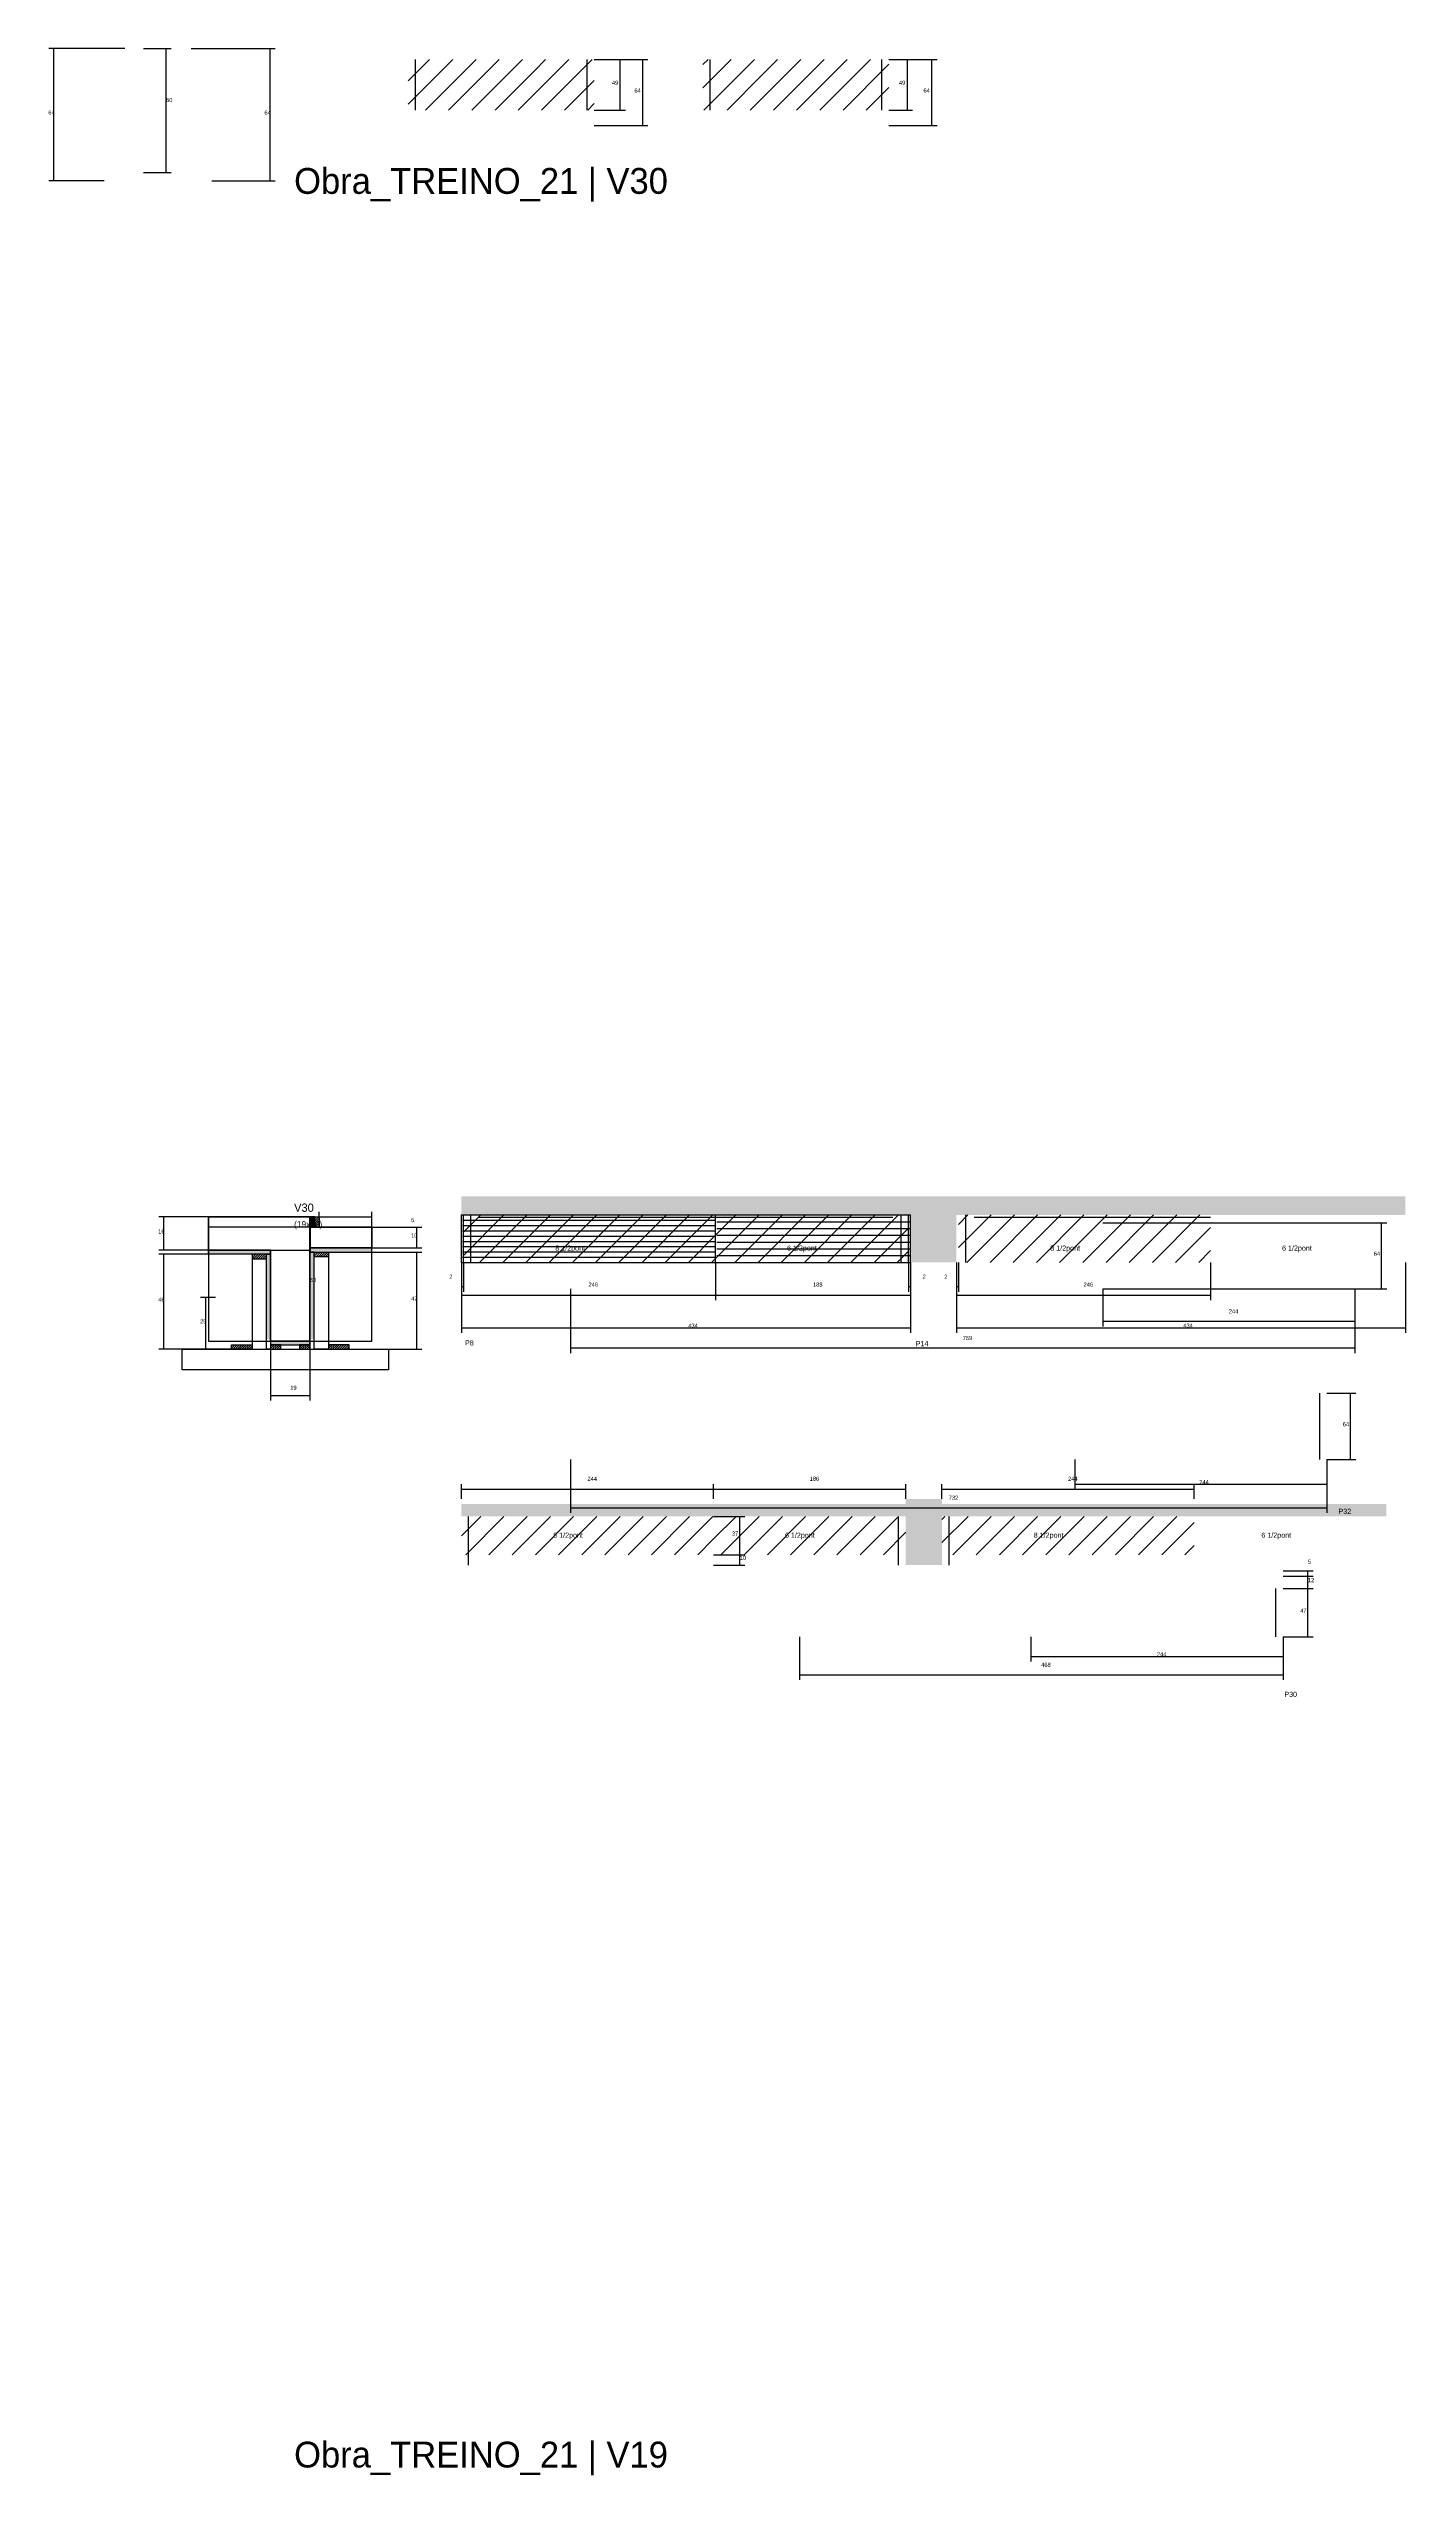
# Model space of a CAD drawing. Header units: metres. Extents: x -2848 to 22762, y -49062 to 1016.
# Drawn here: x 12562 to 13875, y -29818 to -27469 of the extents above; entities that cross this region are included whole.
import ezdxf

# ---------------------------------------------------------------- set-up
doc = ezdxf.new("R2010")
doc.units = ezdxf.units.M
for name, color, linetype in [('CONCRETO', 251, 'Continuous'), ('COTA', 4, 'Continuous'), ('Cota Seção (2x)', 4, 'Continuous'), ('Hachura', 253, 'Continuous'), ('LABEL_ID', 3, 'Continuous'), ('Madeira', 126, 'Continuous'), ('NOMENCLATURA', 7, 'Continuous'), ('Painéis', 200, 'Continuous'), ('SARR_2.2x7', 40, 'Continuous'), ('Texto Seção', 7, 'Continuous')]:
    doc.layers.add(name, color=color, linetype=linetype)

msp = doc.modelspace()

# ---------------------------------------------------------------- hatches: boundary and pattern name
at = {"layer": 'COTA'}
h = msp.add_hatch(dxfattribs=at)
h.set_pattern_fill('AR-CONC', scale=0.03)
h.paths.add_polyline_path([(13440.9, -28644), (13440.9, -28598), (13875.4, -28598), (13875.4, -28580), (12961.9, -28580), (12961.9, -28598), (13396.4, -28598), (13396.4, -28644)])
h = msp.add_hatch(dxfattribs=at)
h.set_pattern_fill('AR-CONC', scale=0.03)
h.paths.add_polyline_path([(13391.9, -28936.8), (13426.9, -28936.8), (13426.9, -28889.8), (13856.9, -28889.8), (13856.9, -28877.8), (13426.9, -28877.8), (13426.9, -28872.8), (13391.9, -28872.8), (13391.9, -28877.8), (12961.9, -28877.8), (12961.9, -28889.8), (13391.9, -28889.8)])
at = {"layer": 'Hachura'}
h = msp.add_hatch(dxfattribs=at)
h.set_pattern_fill('ANSI31', scale=5)
h.paths.add_polyline_path([(12910.5, -27480), (12910.5, -27529), (13032.5, -27529), (13032.5, -27480)])
h = msp.add_hatch(dxfattribs=at)
h.set_pattern_fill('ANSI31', scale=5)
h.paths.add_polyline_path([(13090.5, -27480), (13032.5, -27480), (13032.5, -27529), (13090.5, -27529)])
h = msp.add_hatch(dxfattribs=at)
h.set_pattern_fill('ANSI31', scale=5)
h.paths.add_polyline_path([(13253.6, -27480), (13195.6, -27480), (13195.6, -27529), (13253.6, -27529)])
h = msp.add_hatch(dxfattribs=at)
h.set_pattern_fill('ANSI31', scale=5)
h.paths.add_polyline_path([(13375.6, -27480), (13253.6, -27480), (13253.6, -27529), (13375.6, -27529)])
h = msp.add_hatch(color=8, dxfattribs=at)
h.dxf.hatch_style = 1
h.paths.add_polyline_path([(12820, -28600), (12816, -28600), (12816, -28600), (12816, -28610), (12816, -28610), (12820, -28610), (12820, -28610), (12820, -28600)])
h = msp.add_hatch(dxfattribs=at)
h.set_pattern_fill('ANSI31', scale=0.5)
h.paths.add_polyline_path([(12820, -28600), (12824.4, -28600), (12824.4, -28600), (12824.4, -28610), (12824.4, -28610), (12820, -28610), (12820, -28610), (12820, -28600)])
h = msp.add_hatch(dxfattribs=at)
h.set_pattern_fill('ANSI31', scale=5)
h.paths.add_polyline_path([(12963.9, -28598), (12963.9, -28644), (13207.9, -28644), (13207.9, -28598)])
h = msp.add_hatch(dxfattribs=at)
h.set_pattern_fill('ANSI31', scale=5)
h.paths.add_polyline_path([(13394.4, -28644), (13394.4, -28598), (13207.9, -28598), (13207.9, -28644)])
h = msp.add_hatch(dxfattribs=at)
h.set_pattern_fill('ANSI31', scale=5)
h.paths.add_polyline_path([(13686.9, -28644), (13686.9, -28598), (13442.9, -28598), (13442.9, -28644)])
h = msp.add_hatch(color=8, dxfattribs=at)
h.dxf.hatch_style = 1
h.paths.add_polyline_path([(12717.3, -28636), (12717.3, -28632), (12717.3, -28632), (12777.3, -28632), (12777.3, -28632), (12777.3, -28636), (12777.3, -28636), (12717.3, -28636)])
h = msp.add_hatch(dxfattribs=at)
h.set_pattern_fill('ANSI31', scale=0.5)
h.paths.add_polyline_path([(12759.3, -28636), (12759.3, -28640.4), (12759.3, -28640.4), (12773.3, -28640.4), (12773.3, -28640.4), (12773.3, -28636), (12773.3, -28636), (12759.3, -28636)])
h = msp.add_hatch(color=8, dxfattribs=at)
h.dxf.hatch_style = 1
h.paths.add_polyline_path([(12773.3, -28636), (12777.3, -28636), (12777.3, -28636), (12777.3, -28718), (12777.3, -28718), (12773.3, -28718), (12773.3, -28718), (12773.3, -28636)])
h = msp.add_hatch(color=8, dxfattribs=at)
h.dxf.hatch_style = 1
h.paths.add_polyline_path([(12875.3, -28634), (12875.3, -28630), (12875.3, -28630), (12815.3, -28630), (12815.3, -28630), (12815.3, -28634), (12815.3, -28634), (12875.3, -28634)])
h = msp.add_hatch(color=8, dxfattribs=at)
h.dxf.hatch_style = 1
h.paths.add_polyline_path([(12819.3, -28634), (12815.3, -28634), (12815.3, -28634), (12815.3, -28718), (12815.3, -28718), (12819.3, -28718), (12819.3, -28718), (12819.3, -28634)])
h = msp.add_hatch(dxfattribs=at)
h.set_pattern_fill('ANSI31', scale=0.5)
h.paths.add_polyline_path([(12833.3, -28634), (12833.3, -28638.4), (12833.3, -28638.4), (12819.3, -28638.4), (12819.3, -28638.4), (12819.3, -28634), (12819.3, -28634), (12833.3, -28634)])
h = msp.add_hatch(dxfattribs=at)
h.set_pattern_fill('ANSI31', scale=0.5)
h.paths.add_polyline_path([(12739.3, -28728), (12739.3, -28723.6), (12739.3, -28723.6), (12759.3, -28723.6), (12759.3, -28723.6), (12759.3, -28728), (12759.3, -28728), (12739.3, -28728)])
h = msp.add_hatch(color=8, dxfattribs=at)
h.dxf.hatch_style = 1
h.paths.add_polyline_path([(12815.3, -28723.6), (12815.3, -28720), (12815.3, -28720), (12777.3, -28720), (12777.3, -28720), (12777.3, -28723.6), (12777.3, -28723.6), (12815.3, -28723.6)])
h = msp.add_hatch(dxfattribs=at)
h.set_pattern_fill('ANSI31', scale=0.5)
h.paths.add_polyline_path([(12787.3, -28728), (12787.3, -28723.6), (12787.3, -28723.6), (12777.3, -28723.6), (12777.3, -28723.6), (12777.3, -28728), (12777.3, -28728), (12787.3, -28728)])
h = msp.add_hatch(dxfattribs=at)
h.set_pattern_fill('ANSI31', scale=0.5)
h.paths.add_polyline_path([(12815.3, -28728), (12815.3, -28723.6), (12815.3, -28723.6), (12805.3, -28723.6), (12805.3, -28723.6), (12805.3, -28728), (12805.3, -28728), (12815.3, -28728)])
h = msp.add_hatch(dxfattribs=at)
h.set_pattern_fill('ANSI31', scale=0.5)
h.paths.add_polyline_path([(12853.3, -28728), (12853.3, -28723.6), (12853.3, -28723.6), (12833.3, -28723.6), (12833.3, -28723.6), (12833.3, -28728), (12833.3, -28728), (12853.3, -28728)])
h = msp.add_hatch(dxfattribs=at)
h.set_pattern_fill('ANSI31', scale=5)
h.paths.add_polyline_path([(13205.9, -28926.8), (13205.9, -28889.8), (12961.9, -28889.8), (12961.9, -28926.8)])
h = msp.add_hatch(dxfattribs=at)
h.set_pattern_fill('ANSI31', scale=5)
h.paths.add_polyline_path([(13391.9, -28926.8), (13391.9, -28889.8), (13205.9, -28889.8), (13205.9, -28926.8)])
h = msp.add_hatch(dxfattribs=at)
h.set_pattern_fill('ANSI31', scale=5)
h.paths.add_polyline_path([(13426.9, -28889.8), (13426.9, -28926.8), (13670.9, -28926.8), (13670.9, -28889.8)])

# ---------------------------------------------------------------- linework, layer by layer
at = {"layer": 'CONCRETO'}
for points in [[(12717.3, -28632), (12717.3, -28600), (12816, -28600)], [(12815.3, -28610), (12875.3, -28610), (12875.3, -28630), (12815.3, -28630), (12815.3, -28720), (12777.3, -28720), (12777.3, -28632), (12717.3, -28632)]]:
    msp.add_lwpolyline(points, dxfattribs=at)
for points in [[(12717.3, -28632), (12816, -28632), (12816, -28600), (12717.3, -28600)], [(12717.3, -28720), (12875.3, -28720), (12875.3, -28610), (12717.3, -28610)]]:
    msp.add_lwpolyline(points, close=True, dxfattribs=at)
at = {"layer": 'COTA'}
for p, q in [((12636.3, -27469.4), (12562.6, -27469.4)), ((12567.6, -27597.4), (12567.6, -27469.4)), ((12700.3, -27469.4), (12781.8, -27469.4)), ((12776.8, -27597.4), (12776.8, -27469.4)), ((13090.5, -27480), (13120.6, -27480)), ((13090.5, -27480), (13142.4, -27480)), ((13115.6, -27529), (13115.6, -27480)), ((13137.4, -27544), (13137.4, -27480)), ((13375.6, -27480), (13398.4, -27480)), ((13375.6, -27480), (13422.1, -27480)), ((13393.4, -27529), (13393.4, -27480)), ((13417.1, -27544), (13417.1, -27480)), ((13090.5, -27529), (13120.6, -27529)), ((13090.5, -27544), (13142.4, -27544)), ((13375.6, -27529), (13398.4, -27529)), ((13375.6, -27544), (13422.1, -27544)), ((12616.3, -27597.4), (12562.6, -27597.4)), ((12720.3, -27597.4), (12781.8, -27597.4)), ((12717.3, -28600), (12669, -28600)), ((12674, -28632), (12674, -28600)), ((12824.4, -28600), (12824.4, -28595)), ((12824.4, -28600), (12875.3, -28600)), ((12875.3, -28610), (12875.3, -28595)), ((12875.3, -28610), (12923.7, -28610)), ((12918.7, -28630), (12918.7, -28610)), ((13826.4, -28605.5), (13857.3, -28605.5)), ((13852.3, -28669.5), (13852.3, -28605.5)), ((12717.3, -28632), (12669, -28632)), ((12717.3, -28636), (12669, -28636)), ((12674, -28728), (12674, -28636)), ((12875.3, -28630), (12923.7, -28630)), ((12875.3, -28634), (12923.7, -28634)), ((12918.7, -28728), (12918.7, -28634)), ((12961.9, -28644), (12961.9, -28680.5)), ((12961.9, -28644), (12961.9, -28712.1)), ((12961.9, -28644), (12961.9, -28672.3)), ((12963.9, -28644), (12963.9, -28672.3)), ((13207.9, -28644), (13207.9, -28680.5)), ((13207.9, -28644), (13207.9, -28680.5)), ((13394.4, -28644), (13394.4, -28672.3)), ((13396.4, -28644), (13396.4, -28680.5)), ((13396.4, -28644), (13396.4, -28712.1)), ((13396.4, -28644), (13396.4, -28672.3)), ((13440.9, -28644), (13440.9, -28680.5)), ((13440.9, -28644), (13440.9, -28712.1)), ((13440.9, -28644), (13440.9, -28672.3)), ((13442.9, -28644), (13442.9, -28672.3)), ((13686.9, -28644), (13686.9, -28680.5)), ((13875.4, -28644), (13875.4, -28712.1)), ((12961.9, -28667.3), (12963.9, -28667.3)), ((13067.4, -28669.5), (13067.4, -28731.7)), ((13394.4, -28667.3), (13396.4, -28667.3)), ((13440.9, -28667.3), (13442.9, -28667.3)), ((13582.4, -28669.5), (13582.4, -28705.8)), ((13826.4, -28669.5), (13826.4, -28731.7)), ((13826.4, -28669.5), (13826.4, -28705.8)), ((13826.4, -28669.5), (13857.3, -28669.5)), ((12724, -28678), (12709.5, -28678)), ((12714.5, -28728), (12714.5, -28678)), ((12961.9, -28675.5), (13207.9, -28675.5)), ((13207.9, -28675.5), (13396.4, -28675.5)), ((13440.9, -28675.5), (13686.9, -28675.5)), ((12961.9, -28707.1), (13396.4, -28707.1)), ((13440.9, -28707.1), (13875.4, -28707.1)), ((13582.4, -28700.8), (13826.4, -28700.8)), ((12739.3, -28728), (12669, -28728)), ((12739.3, -28728), (12709.5, -28728)), ((12777.3, -28728), (12777.3, -28777.7)), ((12815.3, -28728), (12815.3, -28777.7)), ((12853.3, -28728), (12923.7, -28728)), ((13067.4, -28726.7), (13826.4, -28726.7)), ((12777.3, -28772.7), (12815.3, -28772.7)), ((13799.4, -28770.5), (13827.3, -28770.5)), ((13822.3, -28834.5), (13822.3, -28770.5)), ((13067.4, -28834.5), (13067.4, -28886.3)), ((13555.4, -28834.5), (13555.4, -28863.5)), ((13799.4, -28834.5), (13799.4, -28863.5)), ((13799.4, -28834.5), (13799.4, -28886.3)), ((13799.4, -28834.5), (13827.3, -28834.5)), ((12961.9, -28872.8), (12961.9, -28858.4)), ((13205.9, -28872.8), (13205.9, -28858.4)), ((13205.9, -28872.8), (13205.9, -28858.4)), ((13391.9, -28872.8), (13391.9, -28858.4)), ((13426.9, -28872.8), (13426.9, -28858.4)), ((13555.4, -28858.5), (13799.4, -28858.5)), ((13670.9, -28872.8), (13670.9, -28858.4)), ((12961.9, -28863.4), (13205.9, -28863.4)), ((13067.4, -28881.3), (13799.4, -28881.3)), ((13205.9, -28863.4), (13391.9, -28863.4)), ((13426.9, -28863.4), (13670.9, -28863.4)), ((13205.9, -28889.8), (13236.3, -28889.8)), ((13231.3, -28926.8), (13231.3, -28889.8)), ((13205.9, -28926.8), (13236.3, -28926.8)), ((13205.9, -28926.8), (13236.3, -28926.8)), ((13231.3, -28936.8), (13231.3, -28926.8)), ((13205.9, -28936.8), (13236.3, -28936.8)), ((13756.9, -28942.4), (13786, -28942.4)), ((13756.9, -28947.4), (13786, -28947.4)), ((13756.9, -28947.4), (13786, -28947.4)), ((13781, -28947.4), (13781, -28942.4)), ((13781, -28959.4), (13781, -28947.4)), ((13756.9, -28959.4), (13786, -28959.4)), ((13756.9, -28959.4), (13786, -28959.4)), ((13781, -29006.4), (13781, -28959.4)), ((13288.9, -29006.4), (13288.9, -29047.9)), ((13512.9, -29006.4), (13512.9, -29030.2)), ((13756.9, -29006.4), (13756.9, -29030.2)), ((13756.9, -29006.4), (13756.9, -29047.9)), ((13756.9, -29006.4), (13786, -29006.4)), ((13288.9, -29042.9), (13756.9, -29042.9)), ((13512.9, -29025.2), (13756.9, -29025.2))]:
    msp.add_line(p, q, dxfattribs=at)
at = {"layer": 'Cota Seção (2x)'}
for p, q in [((12654.3, -27469.4), (12681.1, -27469.4)), ((12676.1, -27589.4), (12676.1, -27469.4)), ((12654.3, -27589.4), (12681.1, -27589.4)), ((12815.6, -28600), (12810.3, -28600)), ((12815.3, -28720), (12815.3, -28600)), ((12815.6, -28720), (12810.3, -28720))]:
    msp.add_line(p, q, dxfattribs=at)
at = {"layer": 'Madeira'}
for points in [[(12820, -28600), (12824.4, -28600), (12824.4, -28610), (12820, -28610)], [(12759.3, -28636), (12759.3, -28640.4), (12773.3, -28640.4), (12773.3, -28636)], [(12759.3, -28728), (12773.3, -28728), (12773.3, -28636), (12759.3, -28636)], [(12833.3, -28634), (12833.3, -28638.4), (12819.3, -28638.4), (12819.3, -28634)], [(12833.3, -28728), (12819.3, -28728), (12819.3, -28634), (12833.3, -28634)], [(12891.2, -28748), (12691.6, -28748), (12691.6, -28728), (12891.2, -28728)], [(12739.3, -28728), (12739.3, -28723.6), (12759.3, -28723.6), (12759.3, -28728)], [(12787.3, -28728), (12787.3, -28723.6), (12777.3, -28723.6), (12777.3, -28728)], [(12815.3, -28728), (12815.3, -28723.6), (12805.3, -28723.6), (12805.3, -28728)], [(12853.3, -28728), (12853.3, -28723.6), (12833.3, -28723.6), (12833.3, -28728)]]:
    msp.add_lwpolyline(points, close=True, dxfattribs=at)
at = {"layer": 'Painéis'}
for p, q in [((12961.9, -28598), (13396.4, -28598)), ((12961.9, -28644), (12961.9, -28598)), ((12963.9, -28644), (12963.9, -28598)), ((13207.9, -28644), (13207.9, -28598)), ((13394.4, -28644), (13394.4, -28598)), ((13396.4, -28644), (13396.4, -28598)), ((13582.4, -28605.5), (13826.4, -28605.5)), ((12717.3, -28632), (12777.3, -28632)), ((12815.3, -28630), (12875.3, -28630)), ((12961.9, -28644), (13396.4, -28644)), ((13582.4, -28669.5), (13826.4, -28669.5))]:
    msp.add_line(p, q, dxfattribs=at)
for points in [[(12820, -28600), (12816, -28600), (12816, -28610), (12820, -28610)], [(12717.3, -28636), (12717.3, -28632), (12777.3, -28632), (12777.3, -28636)], [(12773.3, -28636), (12777.3, -28636), (12777.3, -28728), (12773.3, -28728)], [(12875.3, -28634), (12875.3, -28630), (12815.3, -28630), (12815.3, -28634)], [(12819.3, -28634), (12815.3, -28634), (12815.3, -28728), (12819.3, -28728)], [(12815.3, -28723.6), (12815.3, -28720), (12777.3, -28720), (12777.3, -28723.6)]]:
    msp.add_lwpolyline(points, close=True, dxfattribs=at)
at = {"layer": 'SARR_2.2x7'}
for p, q in [((12917.5, -27529), (12917.5, -27480)), ((13083.5, -27529), (13083.5, -27480)), ((13202.6, -27529), (13202.6, -27480)), ((13368.6, -27529), (13368.6, -27480)), ((12970.9, -28644), (12970.9, -28598)), ((12978.9, -28600.2), (13207.9, -28600.2)), ((13207.9, -28600.2), (13379.4, -28600.2)), ((13387.4, -28644), (13387.4, -28598)), ((13449.9, -28644), (13449.9, -28598)), ((13457.9, -28600.2), (13686.9, -28600.2)), ((12962.9, -28603.1), (13206.9, -28603.1)), ((12962.9, -28608.2), (13206.9, -28608.2)), ((12962.9, -28613.3), (13206.9, -28613.3)), ((12962.9, -28618.4), (13206.9, -28618.4)), ((12962.9, -28623.6), (13206.9, -28623.6)), ((13208.9, -28604.6), (13395.4, -28604.6)), ((13208.9, -28611.1), (13395.4, -28611.1)), ((13208.9, -28617.7), (13395.4, -28617.7)), ((13208.9, -28624.3), (13395.4, -28624.3)), ((12962.9, -28628.7), (13206.9, -28628.7)), ((12962.9, -28633.8), (13206.9, -28633.8)), ((12962.9, -28638.9), (13206.9, -28638.9)), ((13208.9, -28630.9), (13395.4, -28630.9)), ((13208.9, -28637.4), (13395.4, -28637.4)), ((13792.4, -28834.5), (13792.4, -28770.5)), ((12968.9, -28936.8), (12968.9, -28889.8)), ((13384.9, -28936.8), (13384.9, -28889.8)), ((13433.9, -28936.8), (13433.9, -28889.8)), ((13749.9, -29006.4), (13749.9, -28959.4))]:
    msp.add_line(p, q, dxfattribs=at)

# ---------------------------------------------------------------- texts
at = {"layer": 'COTA'}
for s, p in [('49', (13107.5, -27504.5)), ('64', (13129.3, -27512)), ('49', (13385.3, -27504.5)), ('64', (13409, -27512)), ('64', (12562.1, -27533.4)), ('64', (12771.3, -27533.4)), ('5', (12913.2, -28605)), ('16', (12668.5, -28616)), ('10', (12913.2, -28620)), ('64', (13844.7, -28637.5)), ('2', (12950.1, -28659.8)), ('246', (13084.9, -28667.4)), ('188', (13302.1, -28667.4)), ('2', (13408.1, -28659.8)), ('2', (13429.1, -28659.8)), ('246', (13563.9, -28667.4)), ('46', (12668.5, -28682)), ('47', (12913.2, -28681)), ('244', (13704.4, -28693.2)), ('25', (12709, -28703)), ('434', (13181.4, -28707.1)), ('759', (13446.9, -28719.1)), ('434', (13660.4, -28707.1)), ('19', (12796.3, -28767.2)), ('64', (13814.7, -28802.5)), ('244', (13083.9, -28855.3)), ('186', (13298.9, -28855.3)), ('244', (13548.9, -28855.3)), ('244', (13675.9, -28858.5)), ('732', (13433.4, -28873.6)), ('37', (13223.6, -28908.3)), ('10', (13231.3, -28931.8)), ('5', (13781, -28935.6)), ('12', (13781, -28953.4)), ('47', (13773.5, -28982.9)), ('244', (13634.9, -29025.2)), ('468', (13522.9, -29035.3))]:
    msp.add_text(s, height=4, dxfattribs=at).set_placement(p)
at = {"layer": 'Cota Seção (2x)'}
for p in [(12676.1, -27521.2), (12815.3, -28663)]:
    msp.add_text('60', height=4, dxfattribs=at).set_placement(p)
at = {"layer": 'LABEL_ID'}
for s, p in [('Obra_TREINO_21 | V30', (12800, -27610)), ('Obra_TREINO_21 | V19', (12800, -29810))]:
    msp.add_text(s, height=25, dxfattribs=at).set_placement(p)
at = {"layer": 'NOMENCLATURA'}
for s, p in [('8 1/2pont', (13052.7, -28632.6)), ('6 1/2pont', (13277, -28632.6)), ('8 1/2pont', (13531.7, -28632.6)), ('6 1/2pont', (13756, -28632.6)), ('P8', (12965.4, -28724.3)), ('P14', (13401.5, -28725.1)), ('P32', (13810.6, -28887.3)), ('8 1/2pont', (13050.7, -28910.4)), ('6 1/2pont', (13275, -28910.4)), ('8 1/2pont', (13515.7, -28910.4)), ('6 1/2pont', (13736, -28910.4)), ('P30', (13758.2, -29064.4))]:
    msp.add_text(s, height=5, dxfattribs=at).set_placement(p)
at = {"layer": 'Texto Seção'}
for s, height, p in [('V30', 8, (12800, -28595)), ('(19x60)', 6, (12800, -28610))]:
    msp.add_text(s, height=height, dxfattribs=at).set_placement(p)

doc.saveas('drawing.dxf')
